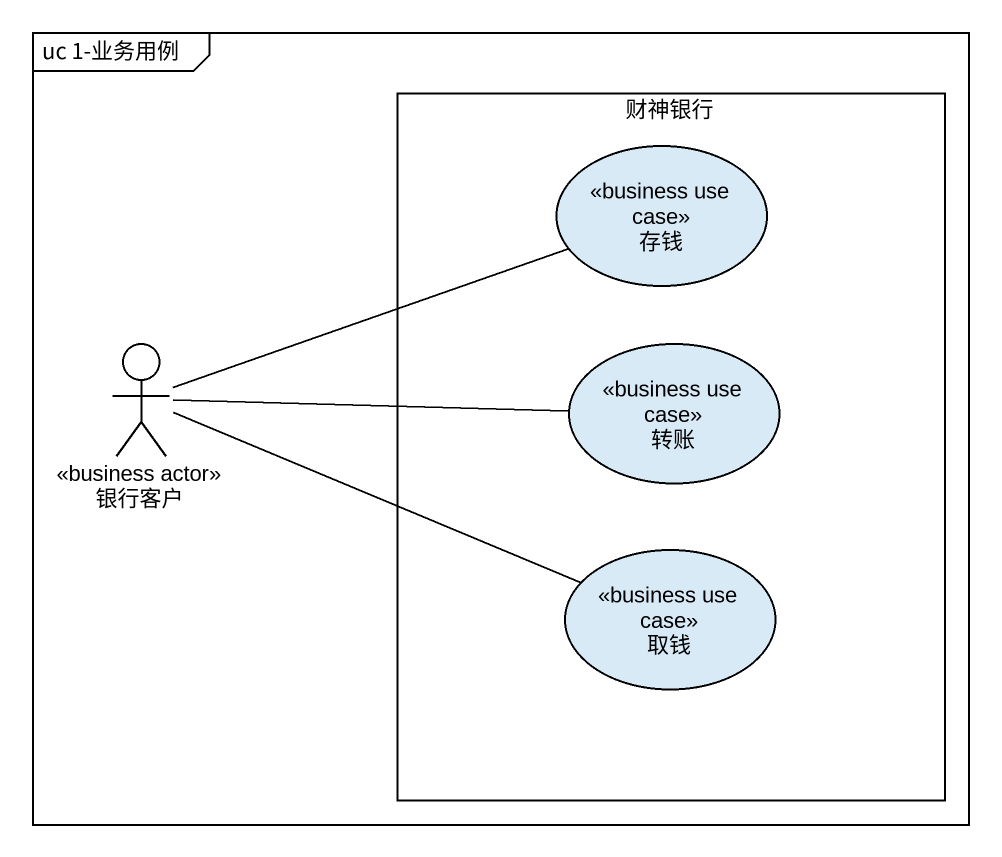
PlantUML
@startuml
mainframe uc 1-业务用例
rectangle 财神银行 {
  usecase 存钱 <<business use case>>
  usecase 转账 <<business use case>>
  usecase 取钱 <<business use case>>
}
actor 银行客户 <<business actor>>
银行客户 -right- 存钱
银行客户 -right- 转账
银行客户 -right- 取钱
@enduml
